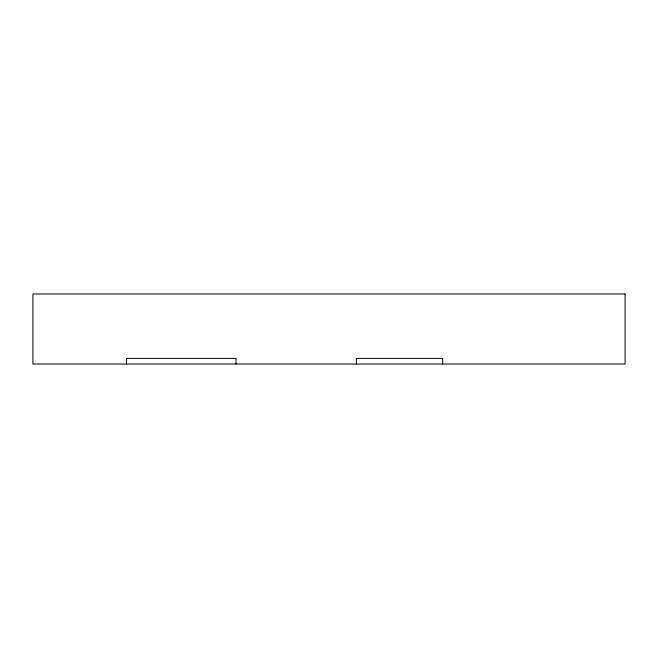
<?xml version="1.0" encoding="UTF-8"?>
<svg xmlns="http://www.w3.org/2000/svg" width="658" height="658" viewBox="0 0 658 658"><rect width="100%" height="100%" fill="white"/><g stroke="black" fill="none" stroke-linecap="round" stroke-linejoin="round"><path stroke-width="0.99" d="M442.661 364.014L442.661 358.413L356.414 358.413L356.414 364.014M235.992 364.014L235.992 358.413L126.443 358.413L126.443 364.014M625.1 293.986L32.9 293.986L32.9 364.014L625.1 364.014L625.1 293.986"/></g></svg>
